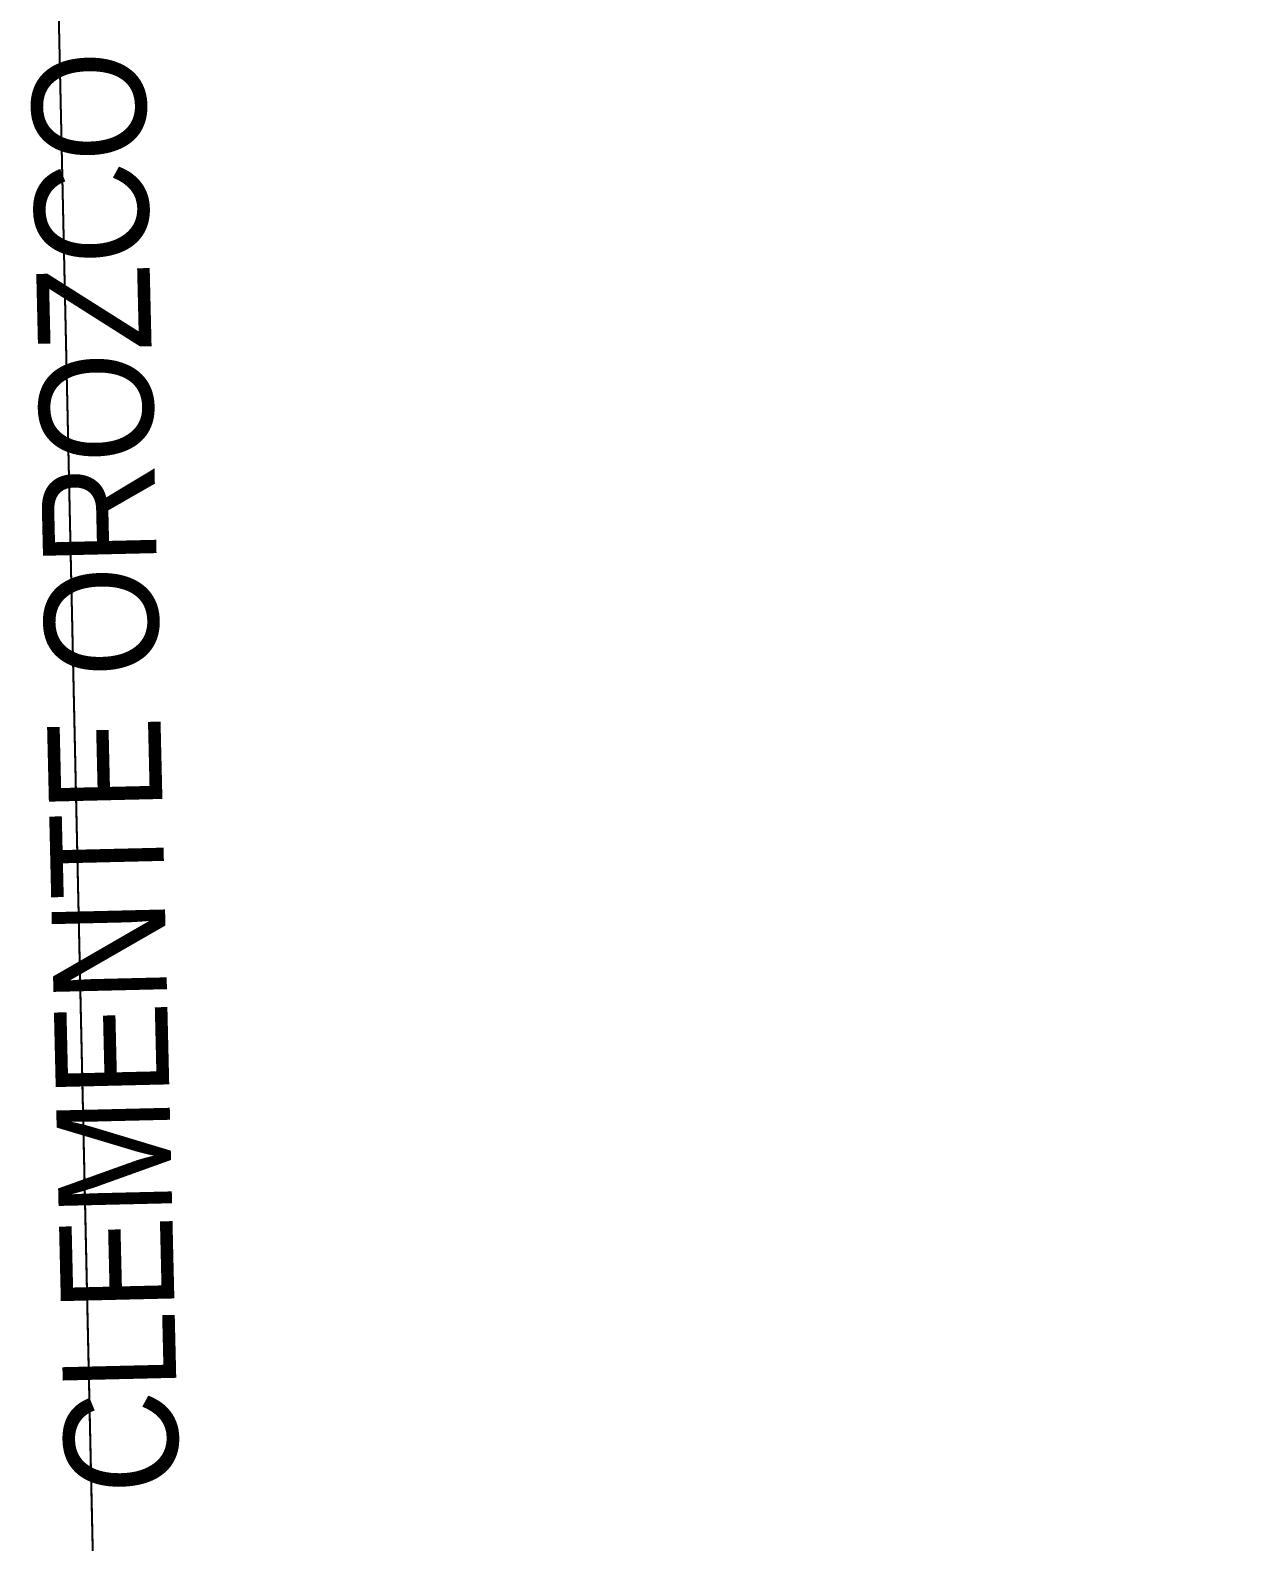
# Model space of a CAD drawing. Header units: metres. Extents: x 668617 to 675126, y 2286318 to 2293677.
# Drawn here: x 670189.65 to 670211.17, y 2287192.67 to 2287219.29 of the extents above; entities that cross this region are included whole.
import ezdxf
from ezdxf.enums import TextEntityAlignment as Align

# ---------------------------------------------------------------- set-up
doc = ezdxf.new("R2010")
doc.units = ezdxf.units.M
doc.header["$MEASUREMENT"] = 0
for name, color, linetype in [('DMTG-PB-LOTIFICACION', 253, 'Continuous'), ('DMTG-PB-MANZANAS', 251, 'Continuous'), ('DMTG-X-NOM CALLES', 250, 'Continuous')]:
    doc.layers.add(name, color=color, linetype=linetype)
doc.styles.add('CALLE', font='arial.ttf', dxfattribs={"height": 9})

msp = doc.modelspace()

# ---------------------------------------------------------------- linework, layer by layer
at = {"layer": 'DMTG-PB-LOTIFICACION'}
msp.add_line((670190.87666, 2287186.97165), (670190.04646, 2287224.39981), dxfattribs=at)
at = {"layer": 'DMTG-PB-MANZANAS'}
msp.add_lwpolyline([(670287.97743, 2287226.86605), (670288.92009, 2287223.90992), (670289.62129, 2287197.93173), (670289.93978, 2287186.60257), (670290.87577, 2287152.495), (670289.07155, 2287151.13727), (670271.86284, 2287150.77413), (670252.13418, 2287150.39028), (670226.676, 2287149.87208), (670191.71845, 2287149.17351), (670190.87666, 2287186.97165), (670190.04646, 2287224.39981), (670213.87426, 2287225.00109), (670224.89325, 2287225.27792), (670254.81056, 2287226.01508)], close=True, dxfattribs=at)

# ---------------------------------------------------------------- texts
at = {"layer": 'DMTG-X-NOM CALLES', "style": 'CALLE', "width": 0.9}
msp.add_text('CLEMENTE OROZCO', height=2, rotation=91.370139, dxfattribs=at).set_placement((670190.66343, 2287218.93012), align=Align.MIDDLE_RIGHT)

doc.saveas('drawing.dxf')
